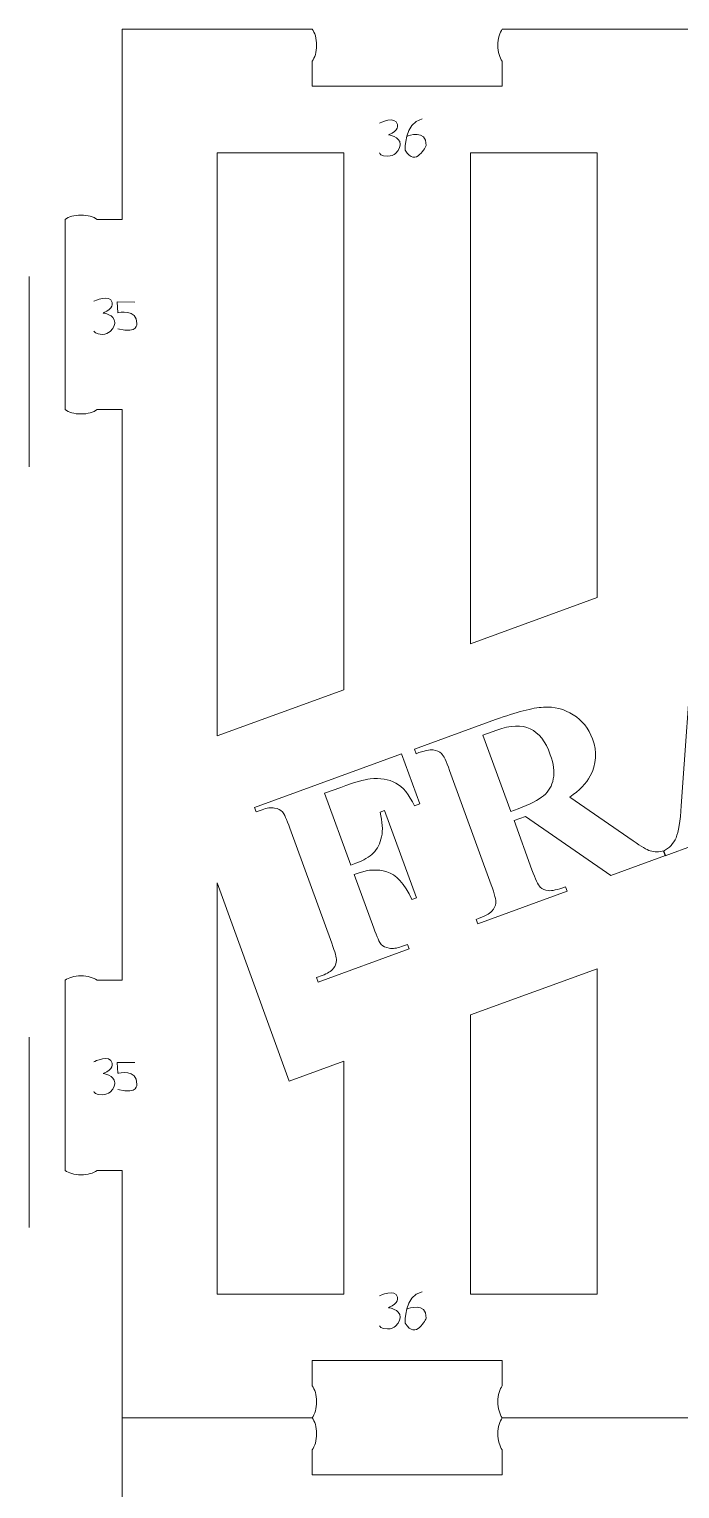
# Model space of a CAD drawing. Header units: centimetres. Extents: x -25 to 25, y -32.5 to 32.5.
# Drawn here: x 6.64 to 10.06, y 12.59 to 20.27 of the extents above; entities that cross this region are included whole.
import ezdxf

# ---------------------------------------------------------------- set-up
doc = ezdxf.new("R2010")
doc.units = ezdxf.units.CM
doc.header["$MEASUREMENT"] = 0
doc.layers.add('Capa 1', color=7, linetype='Continuous')

msp = doc.modelspace()

# ---------------------------------------------------------------- linework, layer by layer
at = {"layer": 'Capa 1', "color": 250, "lineweight": 20}
for points, knots in [([(6.99238, 19.26753), (6.99238, 19.26753), (7.12394, 19.26759), (7.12394, 19.26759), (7.12394, 19.26759), (7.12394, 19.26759), (7.12394, 20.26759), (7.12394, 20.26759), (7.12394, 20.26759), (7.12394, 20.26759), (8.12394, 20.26759), (8.12394, 20.26759)], [0, 0, 0, 0, 0.25, 0.25, 0.25, 0.25, 0.5, 0.5, 0.5, 0.5, 1, 1, 1, 1]), ([(8.12389, 20.09915), (8.13775, 20.11692), (8.14693, 20.148), (8.14694, 20.18336), (8.14694, 20.18336), (8.14695, 20.21872), (8.13779, 20.2498), (8.12394, 20.26759)], [0, 0, 0, 0, 0.3333333, 0.3333333, 0.3333333, 0.3333333, 1, 1, 1, 1]), ([(9.12389, 20.09915), (9.11004, 20.11693), (9.10088, 20.14802), (9.10089, 20.18338), (9.10089, 20.18338), (9.1009, 20.21873), (9.11009, 20.24982), (9.12395, 20.26759)], [0, 0, 0, 0, 0.3333333, 0.3333333, 0.3333333, 0.3333333, 1, 1, 1, 1]), ([(8.12389, 20.09915), (8.12389, 20.09915), (8.12394, 19.96759), (8.12394, 19.96759), (8.12394, 19.96759), (8.12394, 19.96759), (9.12394, 19.96759), (9.12394, 19.96759), (9.12394, 19.96759), (9.12394, 19.96759), (9.12389, 20.09915), (9.12389, 20.09915)], [0, 0, 0, 0, 0.25, 0.25, 0.25, 0.25, 0.5, 0.5, 0.5, 0.5, 1, 1, 1, 1]), ([(6.82394, 19.26759), (6.84172, 19.28144), (6.87281, 19.2906), (6.90817, 19.29059), (6.90817, 19.29059), (6.94352, 19.29058), (6.97461, 19.28139), (6.99238, 19.26753)], [0, 0, 0, 0, 0.3333333, 0.3333333, 0.3333333, 0.3333333, 1, 1, 1, 1]), ([(6.82394, 18.26759), (6.84171, 18.25373), (6.87279, 18.24455), (6.90815, 18.24454), (6.90815, 18.24454), (6.94351, 18.24453), (6.97459, 18.25369), (6.99238, 18.26754)], [0, 0, 0, 0, 0.3333333, 0.3333333, 0.3333333, 0.3333333, 1, 1, 1, 1]), ([(6.99238, 15.26753), (6.99238, 15.26753), (7.12394, 15.26759), (7.12394, 15.26759), (7.12394, 15.26759), (7.12394, 15.26759), (7.12394, 18.26759), (7.12394, 18.26759), (7.12394, 18.26759), (7.12394, 18.26759), (6.99238, 18.26754), (6.99238, 18.26754)], [0, 0, 0, 0, 0.25, 0.25, 0.25, 0.25, 0.5, 0.5, 0.5, 0.5, 1, 1, 1, 1]), ([(6.82394, 15.26759), (6.84172, 15.28144), (6.87281, 15.2906), (6.90817, 15.29059), (6.90817, 15.29059), (6.94352, 15.29058), (6.97461, 15.28139), (6.99238, 15.26753)], [0, 0, 0, 0, 0.3333333, 0.3333333, 0.3333333, 0.3333333, 1, 1, 1, 1]), ([(6.82394, 14.26759), (6.84171, 14.25373), (6.87279, 14.24455), (6.90815, 14.24454), (6.90815, 14.24454), (6.94351, 14.24453), (6.97459, 14.25369), (6.99238, 14.26754)], [0, 0, 0, 0, 0.3333333, 0.3333333, 0.3333333, 0.3333333, 1, 1, 1, 1]), ([(7.12394, 12.96759), (7.12394, 12.96759), (7.12394, 13.26759), (7.12394, 13.26759), (7.12394, 13.26759), (7.12394, 13.26759), (7.12394, 14.26759), (7.12394, 14.26759), (7.12394, 14.26759), (7.12394, 14.26759), (6.99238, 14.26754), (6.99238, 14.26754)], [0, 0, 0, 0, 0.25, 0.25, 0.25, 0.25, 0.5, 0.5, 0.5, 0.5, 1, 1, 1, 1]), ([(9.124, 13.13603), (9.124, 13.13603), (9.12394, 13.26759), (9.12394, 13.26759), (9.12394, 13.26759), (9.12394, 13.26759), (8.12394, 13.26759), (8.12394, 13.26759), (8.12394, 13.26759), (8.12394, 13.26759), (8.12399, 13.13603), (8.12399, 13.13603)], [0, 0, 0, 0, 0.25, 0.25, 0.25, 0.25, 0.5, 0.5, 0.5, 0.5, 1, 1, 1, 1]), ([(8.12394, 12.96759), (8.1378, 12.98536), (8.14698, 13.01644), (8.14699, 13.0518), (8.14699, 13.0518), (8.147, 13.08716), (8.13784, 13.11824), (8.12399, 13.13603)], [0, 0, 0, 0, 0.3333333, 0.3333333, 0.3333333, 0.3333333, 1, 1, 1, 1]), ([(9.12394, 12.96759), (9.11009, 12.98537), (9.10093, 13.01646), (9.10094, 13.05182), (9.10094, 13.05182), (9.10095, 13.08717), (9.11014, 13.11826), (9.124, 13.13603)], [0, 0, 0, 0, 0.3333333, 0.3333333, 0.3333333, 0.3333333, 1, 1, 1, 1]), ([(6.99238, 11.96753), (6.99238, 11.96753), (7.12394, 11.96759), (7.12394, 11.96759), (7.12394, 11.96759), (7.12394, 11.96759), (7.12394, 12.96759), (7.12394, 12.96759), (7.12394, 12.96759), (7.12394, 12.96759), (8.12394, 12.96759), (8.12394, 12.96759)], [0, 0, 0, 0, 0.25, 0.25, 0.25, 0.25, 0.5, 0.5, 0.5, 0.5, 1, 1, 1, 1]), ([(8.12389, 12.79915), (8.13775, 12.81692), (8.14693, 12.848), (8.14694, 12.88336), (8.14694, 12.88336), (8.14695, 12.91872), (8.13779, 12.9498), (8.12394, 12.96759)], [0, 0, 0, 0, 0.3333333, 0.3333333, 0.3333333, 0.3333333, 1, 1, 1, 1]), ([(9.12389, 12.79915), (9.11004, 12.81693), (9.10088, 12.84802), (9.10089, 12.88338), (9.10089, 12.88338), (9.1009, 12.91873), (9.11009, 12.94982), (9.12395, 12.96759)], [0, 0, 0, 0, 0.3333333, 0.3333333, 0.3333333, 0.3333333, 1, 1, 1, 1]), ([(8.12389, 12.79915), (8.12389, 12.79915), (8.12394, 12.66759), (8.12394, 12.66759), (8.12394, 12.66759), (8.12394, 12.66759), (9.12394, 12.66759), (9.12394, 12.66759), (9.12394, 12.66759), (9.12394, 12.66759), (9.12389, 12.79915), (9.12389, 12.79915)], [0, 0, 0, 0, 0.25, 0.25, 0.25, 0.25, 0.5, 0.5, 0.5, 0.5, 1, 1, 1, 1])]:
    msp.add_open_spline(points, degree=3, knots=knots, dxfattribs=at)
for points in [[(9.12394, 20.26759), (9.12394, 20.26759), (12.12394, 20.26759), (12.12394, 20.26759)], [(6.82394, 18.26759), (6.82394, 18.26759), (6.82394, 19.26759), (6.82394, 19.26759)], [(6.63541, 18.96759), (6.63541, 18.96759), (6.63541, 17.96759), (6.63541, 17.96759)], [(6.82394, 14.26759), (6.82394, 14.26759), (6.82394, 15.26759), (6.82394, 15.26759)], [(6.63541, 14.96759), (6.63541, 14.96759), (6.63541, 13.96759), (6.63541, 13.96759)], [(9.12394, 12.96759), (9.12394, 12.96759), (12.12394, 12.96759), (12.12394, 12.96759)]]:
    msp.add_open_spline(points, degree=3, dxfattribs=at)
at = {"layer": 'Capa 1', "color": 22, "lineweight": 5}
for points, knots in [([(8.47742, 19.61675), (8.47742, 19.61675), (8.48465, 19.59827), (8.5207, 19.59947), (8.5207, 19.59947), (8.53941, 19.60009), (8.55281, 19.60678), (8.56253, 19.61443), (8.56253, 19.61443), (8.58623, 19.63313), (8.58745, 19.66217), (8.58745, 19.66217), (8.58745, 19.66217), (8.58623, 19.70388), (8.52501, 19.71192), (8.52501, 19.71192), (8.52501, 19.71192), (8.58497, 19.73421), (8.5726, 19.76634), (8.5726, 19.76634), (8.5726, 19.76634), (8.56396, 19.81577), (8.47742, 19.77378), (8.47742, 19.77378)], [0, 0, 0, 0, 0.1428571, 0.1428571, 0.1428571, 0.1428571, 0.2857143, 0.2857143, 0.2857143, 0.2857143, 0.4285714, 0.4285714, 0.4285714, 0.4285714, 0.5714286, 0.5714286, 0.5714286, 0.5714286, 0.7142857, 0.7142857, 0.7142857, 0.7142857, 1, 1, 1, 1]), ([(8.62468, 19.70503), (8.62468, 19.70503), (8.72852, 19.74558), (8.72357, 19.65692), (8.72357, 19.65692), (8.72357, 19.65692), (8.66838, 19.53515), (8.61312, 19.63084), (8.61312, 19.63084), (8.61312, 19.63084), (8.60818, 19.77591), (8.70209, 19.79567)], [0, 0, 0, 0, 0.25, 0.25, 0.25, 0.25, 0.5, 0.5, 0.5, 0.5, 1, 1, 1, 1]), ([(6.97628, 18.68055), (6.97628, 18.68055), (6.98351, 18.66207), (7.01956, 18.66327), (7.01956, 18.66327), (7.03827, 18.66389), (7.05167, 18.67058), (7.06139, 18.67823), (7.06139, 18.67823), (7.08509, 18.69693), (7.08631, 18.72597), (7.08631, 18.72597), (7.08631, 18.72597), (7.08509, 18.76768), (7.02387, 18.77572), (7.02387, 18.77572), (7.02387, 18.77572), (7.08383, 18.79801), (7.07146, 18.83014), (7.07146, 18.83014), (7.07146, 18.83014), (7.06282, 18.87957), (6.97628, 18.83758), (6.97628, 18.83758)], [0, 0, 0, 0, 0.1428571, 0.1428571, 0.1428571, 0.1428571, 0.2857143, 0.2857143, 0.2857143, 0.2857143, 0.4285714, 0.4285714, 0.4285714, 0.4285714, 0.5714286, 0.5714286, 0.5714286, 0.5714286, 0.7142857, 0.7142857, 0.7142857, 0.7142857, 1, 1, 1, 1]), ([(7.19032, 18.83292), (7.19032, 18.83292), (7.09885, 18.83347), (7.09885, 18.83347), (7.09885, 18.83347), (7.09885, 18.83347), (7.10214, 18.77709), (7.10214, 18.77709)], [0, 0, 0, 0, 0.3333333, 0.3333333, 0.3333333, 0.3333333, 1, 1, 1, 1]), ([(7.10214, 18.77709), (7.10214, 18.77709), (7.20723, 18.80115), (7.20105, 18.71992), (7.20105, 18.71992), (7.20105, 18.71992), (7.21216, 18.66423), (7.10214, 18.69144)], [0, 0, 0, 0, 0.3333333, 0.3333333, 0.3333333, 0.3333333, 1, 1, 1, 1]), ([(6.97628, 14.68199), (6.97628, 14.68199), (6.98351, 14.66351), (7.01956, 14.66471), (7.01956, 14.66471), (7.03827, 14.66533), (7.05167, 14.67202), (7.06139, 14.67967), (7.06139, 14.67967), (7.08509, 14.69837), (7.08631, 14.72741), (7.08631, 14.72741), (7.08631, 14.72741), (7.08509, 14.76912), (7.02387, 14.77716), (7.02387, 14.77716), (7.02387, 14.77716), (7.08383, 14.79945), (7.07146, 14.83158), (7.07146, 14.83158), (7.07146, 14.83158), (7.06282, 14.88101), (6.97628, 14.83902), (6.97628, 14.83902)], [0, 0, 0, 0, 0.1428571, 0.1428571, 0.1428571, 0.1428571, 0.2857143, 0.2857143, 0.2857143, 0.2857143, 0.4285714, 0.4285714, 0.4285714, 0.4285714, 0.5714286, 0.5714286, 0.5714286, 0.5714286, 0.7142857, 0.7142857, 0.7142857, 0.7142857, 1, 1, 1, 1]), ([(7.19032, 14.83436), (7.19032, 14.83436), (7.09885, 14.83491), (7.09885, 14.83491), (7.09885, 14.83491), (7.09885, 14.83491), (7.10214, 14.77853), (7.10214, 14.77853)], [0, 0, 0, 0, 0.3333333, 0.3333333, 0.3333333, 0.3333333, 1, 1, 1, 1]), ([(7.10214, 14.77853), (7.10214, 14.77853), (7.20723, 14.80259), (7.20105, 14.72136), (7.20105, 14.72136), (7.20105, 14.72136), (7.21216, 14.66567), (7.10214, 14.69288)], [0, 0, 0, 0, 0.3333333, 0.3333333, 0.3333333, 0.3333333, 1, 1, 1, 1]), ([(8.47742, 13.45133), (8.47742, 13.45133), (8.48465, 13.43285), (8.5207, 13.43405), (8.5207, 13.43405), (8.53941, 13.43467), (8.55281, 13.44136), (8.56253, 13.44901), (8.56253, 13.44901), (8.58623, 13.46771), (8.58745, 13.49675), (8.58745, 13.49675), (8.58745, 13.49675), (8.58623, 13.53846), (8.52501, 13.5465), (8.52501, 13.5465), (8.52501, 13.5465), (8.58497, 13.56879), (8.5726, 13.60092), (8.5726, 13.60092), (8.5726, 13.60092), (8.56396, 13.65035), (8.47742, 13.60836), (8.47742, 13.60836)], [0, 0, 0, 0, 0.1428571, 0.1428571, 0.1428571, 0.1428571, 0.2857143, 0.2857143, 0.2857143, 0.2857143, 0.4285714, 0.4285714, 0.4285714, 0.4285714, 0.5714286, 0.5714286, 0.5714286, 0.5714286, 0.7142857, 0.7142857, 0.7142857, 0.7142857, 1, 1, 1, 1]), ([(8.62468, 13.53961), (8.62468, 13.53961), (8.72852, 13.58016), (8.72357, 13.4915), (8.72357, 13.4915), (8.72357, 13.4915), (8.66838, 13.36973), (8.61312, 13.46542), (8.61312, 13.46542), (8.61312, 13.46542), (8.60818, 13.61049), (8.70209, 13.63025)], [0, 0, 0, 0, 0.25, 0.25, 0.25, 0.25, 0.5, 0.5, 0.5, 0.5, 1, 1, 1, 1])]:
    msp.add_open_spline(points, degree=3, knots=knots, dxfattribs=at)
at = {"layer": 'Capa 1', "color": 240, "lineweight": 20}
for points, knots in [([(7.62394, 16.55177), (7.62394, 16.55177), (7.62394, 19.61759), (7.62394, 19.61759), (7.62394, 19.61759), (7.62394, 19.61759), (8.29061, 19.61759), (8.29061, 19.61759), (8.29061, 19.61759), (8.29061, 19.61759), (8.29061, 16.79441), (8.29061, 16.79441), (8.29061, 16.79441), (8.29061, 16.79441), (7.62394, 16.55177), (7.62394, 16.55177)], [0, 0, 0, 0, 0.2, 0.2, 0.2, 0.2, 0.4, 0.4, 0.4, 0.4, 0.6, 0.6, 0.6, 0.6, 1, 1, 1, 1]), ([(8.95727, 17.03706), (8.95727, 17.03706), (8.95727, 19.61759), (8.95727, 19.61759), (8.95727, 19.61759), (8.95727, 19.61759), (9.62394, 19.61759), (9.62394, 19.61759), (9.62394, 19.61759), (9.62394, 19.61759), (9.62394, 17.27971), (9.62394, 17.27971), (9.62394, 17.27971), (9.62394, 17.27971), (8.95727, 17.03706), (8.95727, 17.03706)], [0, 0, 0, 0, 0.2, 0.2, 0.2, 0.2, 0.4, 0.4, 0.4, 0.4, 0.6, 0.6, 0.6, 0.6, 1, 1, 1, 1]), ([(8.29061, 13.61759), (8.29061, 13.61759), (7.62394, 13.61759), (7.62394, 13.61759), (7.62394, 13.61759), (7.62394, 13.61759), (7.62394, 15.77969), (7.62394, 15.77969), (7.62394, 15.77969), (7.62394, 15.77969), (8.00322, 14.73763), (8.00322, 14.73763), (8.00322, 14.73763), (8.00322, 14.73763), (8.29061, 14.84223), (8.29061, 14.84223), (8.29061, 14.84223), (8.29061, 14.84223), (8.29061, 13.61759), (8.29061, 13.61759)], [0, 0, 0, 0, 0.1666667, 0.1666667, 0.1666667, 0.1666667, 0.3333333, 0.3333333, 0.3333333, 0.3333333, 0.5, 0.5, 0.5, 0.5, 0.6666667, 0.6666667, 0.6666667, 0.6666667, 1, 1, 1, 1]), ([(9.62394, 13.61759), (9.62394, 13.61759), (8.95727, 13.61759), (8.95727, 13.61759), (8.95727, 13.61759), (8.95727, 13.61759), (8.95727, 15.08488), (8.95727, 15.08488), (8.95727, 15.08488), (8.95727, 15.08488), (9.62394, 15.32752), (9.62394, 15.32752), (9.62394, 15.32752), (9.62394, 15.32752), (9.62394, 13.61759), (9.62394, 13.61759)], [0, 0, 0, 0, 0.2, 0.2, 0.2, 0.2, 0.4, 0.4, 0.4, 0.4, 0.6, 0.6, 0.6, 0.6, 1, 1, 1, 1])]:
    msp.add_open_spline(points, degree=3, knots=knots, dxfattribs=at)
at = {"layer": 'Capa 1', "color": 240, "lineweight": 9}
for points, knots in [([(10.44915, 16.38947), (10.44915, 16.38947), (10.1281, 16.27261), (10.1281, 16.27261), (10.1281, 16.27261), (10.1281, 16.27261), (10.12077, 16.16853), (10.12077, 16.16853), (10.12077, 16.16853), (10.11899, 16.1339), (10.12183, 16.10671), (10.12897, 16.0871), (10.12897, 16.0871), (10.13847, 16.06101), (10.15582, 16.04563), (10.1809, 16.04065), (10.1809, 16.04065), (10.19574, 16.03795), (10.22776, 16.04332), (10.27688, 16.05702), (10.27688, 16.05702), (10.27688, 16.05702), (10.28545, 16.03348), (10.28545, 16.03348), (10.28545, 16.03348), (10.28545, 16.03348), (9.98055, 15.92251), (9.98055, 15.92251), (9.98055, 15.92251), (9.98055, 15.92251), (9.97199, 15.94605), (9.97199, 15.94605), (9.97199, 15.94605), (10.00291, 15.96306), (10.02511, 15.98681), (10.03797, 16.01685), (10.03797, 16.01685), (10.05096, 16.0472), (10.06031, 16.10339), (10.06554, 16.18528), (10.06554, 16.18528), (10.06554, 16.18528), (10.12706, 17.03599), (10.12706, 17.03599), (10.12706, 17.03599), (10.12706, 17.03599), (10.13999, 17.04069), (10.13999, 17.04069), (10.13999, 17.04069), (10.13999, 17.04069), (10.74433, 16.40934), (10.74433, 16.40934), (10.74433, 16.40934), (10.80216, 16.34884), (10.84456, 16.31278), (10.87168, 16.30148), (10.87168, 16.30148), (10.89234, 16.2928), (10.91676, 16.29253), (10.94575, 16.30047), (10.94575, 16.30047), (10.94575, 16.30047), (10.95432, 16.27693), (10.95432, 16.27693), (10.95432, 16.27693), (10.95432, 16.27693), (10.51072, 16.11547), (10.51072, 16.11547), (10.51072, 16.11547), (10.51072, 16.11547), (10.50215, 16.13901), (10.50215, 16.13901), (10.50215, 16.13901), (10.50215, 16.13901), (10.52038, 16.14565), (10.52038, 16.14565), (10.52038, 16.14565), (10.55592, 16.15858), (10.57924, 16.17282), (10.58984, 16.18818), (10.58984, 16.18818), (10.59717, 16.19895), (10.59814, 16.21133), (10.59319, 16.22495), (10.59319, 16.22495), (10.59017, 16.23326), (10.58591, 16.24138), (10.57995, 16.24914), (10.57995, 16.24914), (10.5776, 16.25273), (10.5646, 16.2676), (10.5409, 16.29321), (10.5409, 16.29321), (10.5409, 16.29321), (10.44915, 16.38947), (10.44915, 16.38947)], [0, 0, 0, 0, 0.04, 0.04, 0.04, 0.04, 0.08, 0.08, 0.08, 0.08, 0.12, 0.12, 0.12, 0.12, 0.16, 0.16, 0.16, 0.16, 0.2, 0.2, 0.2, 0.2, 0.24, 0.24, 0.24, 0.24, 0.28, 0.28, 0.28, 0.28, 0.32, 0.32, 0.32, 0.32, 0.36, 0.36, 0.36, 0.36, 0.4, 0.4, 0.4, 0.4, 0.44, 0.44, 0.44, 0.44, 0.48, 0.48, 0.48, 0.48, 0.52, 0.52, 0.52, 0.52, 0.56, 0.56, 0.56, 0.56, 0.6, 0.6, 0.6, 0.6, 0.64, 0.64, 0.64, 0.64, 0.68, 0.68, 0.68, 0.68, 0.72, 0.72, 0.72, 0.72, 0.76, 0.76, 0.76, 0.76, 0.8, 0.8, 0.8, 0.8, 0.84, 0.84, 0.84, 0.84, 0.88, 0.88, 0.88, 0.88, 0.92, 0.92, 0.92, 0.92, 1, 1, 1, 1]), ([(9.18577, 16.10685), (9.18577, 16.10685), (9.28003, 15.84789), (9.28003, 15.84789), (9.28003, 15.84789), (9.29801, 15.79849), (9.31244, 15.7682), (9.32329, 15.75777), (9.32329, 15.75777), (9.33399, 15.74704), (9.34854, 15.74083), (9.36654, 15.73875), (9.36654, 15.73875), (9.38478, 15.73677), (9.41482, 15.74326), (9.45683, 15.75854), (9.45683, 15.75854), (9.45683, 15.75854), (9.4654, 15.73501), (9.4654, 15.73501), (9.4654, 15.73501), (9.4654, 15.73501), (8.99594, 15.56414), (8.99594, 15.56414), (8.99594, 15.56414), (8.99594, 15.56414), (8.98738, 15.58768), (8.98738, 15.58768), (8.98738, 15.58768), (9.02984, 15.60313), (9.05727, 15.61757), (9.06941, 15.63087), (9.06941, 15.63087), (9.08179, 15.64426), (9.08863, 15.65851), (9.09009, 15.67316), (9.09009, 15.67316), (9.0917, 15.68813), (9.08336, 15.72037), (9.06538, 15.76977), (9.06538, 15.76977), (9.06538, 15.76977), (8.84714, 16.3694), (8.84714, 16.3694), (8.84714, 16.3694), (8.82907, 16.41902), (8.81474, 16.44908), (8.80389, 16.45951), (8.80389, 16.45951), (8.79318, 16.47025), (8.77864, 16.47646), (8.76063, 16.47853), (8.76063, 16.47853), (8.74239, 16.48051), (8.71234, 16.47402), (8.67034, 16.45874), (8.67034, 16.45874), (8.67034, 16.45874), (8.66177, 16.48228), (8.66177, 16.48228), (8.66177, 16.48228), (8.66177, 16.48228), (9.0883, 16.63752), (9.0883, 16.63752), (9.0883, 16.63752), (9.19931, 16.67792), (9.28309, 16.6998), (9.3402, 16.70307), (9.3402, 16.70307), (9.39721, 16.70657), (9.44955, 16.69347), (9.49721, 16.66377), (9.49721, 16.66377), (9.54479, 16.63429), (9.57859, 16.59171), (9.59884, 16.53609), (9.59884, 16.53609), (9.62345, 16.46846), (9.6194, 16.40347), (9.58683, 16.34143), (9.58683, 16.34143), (9.56592, 16.30194), (9.52994, 16.26506), (9.47889, 16.23079), (9.47889, 16.23079), (9.47889, 16.23079), (9.812, 15.99995), (9.812, 15.99995), (9.812, 15.99995), (9.85562, 15.97061), (9.88547, 15.95324), (9.90132, 15.94777), (9.90132, 15.94777), (9.92482, 15.94065), (9.94928, 15.94092), (9.97425, 15.94845), (9.97425, 15.94845), (9.97425, 15.94845), (9.98333, 15.92352), (9.98333, 15.92352), (9.98333, 15.92352), (9.98333, 15.92352), (9.69436, 15.81834), (9.69436, 15.81834), (9.69436, 15.81834), (9.69436, 15.81834), (9.24602, 16.12878), (9.24602, 16.12878), (9.24602, 16.12878), (9.24602, 16.12878), (9.18577, 16.10685), (9.18577, 16.10685)], [0, 0, 0, 0, 0.0344828, 0.0344828, 0.0344828, 0.0344828, 0.0689655, 0.0689655, 0.0689655, 0.0689655, 0.1034483, 0.1034483, 0.1034483, 0.1034483, 0.137931, 0.137931, 0.137931, 0.137931, 0.1724138, 0.1724138, 0.1724138, 0.1724138, 0.2068966, 0.2068966, 0.2068966, 0.2068966, 0.2413793, 0.2413793, 0.2413793, 0.2413793, 0.2758621, 0.2758621, 0.2758621, 0.2758621, 0.3103448, 0.3103448, 0.3103448, 0.3103448, 0.3448276, 0.3448276, 0.3448276, 0.3448276, 0.3793103, 0.3793103, 0.3793103, 0.3793103, 0.4137931, 0.4137931, 0.4137931, 0.4137931, 0.4482759, 0.4482759, 0.4482759, 0.4482759, 0.4827586, 0.4827586, 0.4827586, 0.4827586, 0.5172414, 0.5172414, 0.5172414, 0.5172414, 0.5517241, 0.5517241, 0.5517241, 0.5517241, 0.5862069, 0.5862069, 0.5862069, 0.5862069, 0.6206897, 0.6206897, 0.6206897, 0.6206897, 0.6551724, 0.6551724, 0.6551724, 0.6551724, 0.6896552, 0.6896552, 0.6896552, 0.6896552, 0.7241379, 0.7241379, 0.7241379, 0.7241379, 0.7586207, 0.7586207, 0.7586207, 0.7586207, 0.7931034, 0.7931034, 0.7931034, 0.7931034, 0.8275862, 0.8275862, 0.8275862, 0.8275862, 0.862069, 0.862069, 0.862069, 0.862069, 0.8965517, 0.8965517, 0.8965517, 0.8965517, 0.9310345, 0.9310345, 0.9310345, 0.9310345, 1, 1, 1, 1]), ([(9.02247, 16.55554), (9.02247, 16.55554), (9.16813, 16.15532), (9.16813, 16.15532), (9.16813, 16.15532), (9.16813, 16.15532), (9.20668, 16.16935), (9.20668, 16.16935), (9.20668, 16.16935), (9.26946, 16.1922), (9.31445, 16.21511), (9.34148, 16.23775), (9.34148, 16.23775), (9.36844, 16.26064), (9.38535, 16.29032), (9.39229, 16.32655), (9.39229, 16.32655), (9.39922, 16.3628), (9.39402, 16.40508), (9.37655, 16.45309), (9.37655, 16.45309), (9.35118, 16.52279), (9.31606, 16.56829), (9.27119, 16.5896), (9.27119, 16.5896), (9.22632, 16.61091), (9.16765, 16.60838), (9.09494, 16.58192), (9.09494, 16.58192), (9.09494, 16.58192), (9.02247, 16.55554), (9.02247, 16.55554)], [0, 0, 0, 0, 0.1111111, 0.1111111, 0.1111111, 0.1111111, 0.2222222, 0.2222222, 0.2222222, 0.2222222, 0.3333333, 0.3333333, 0.3333333, 0.3333333, 0.4444444, 0.4444444, 0.4444444, 0.4444444, 0.5555556, 0.5555556, 0.5555556, 0.5555556, 0.6666667, 0.6666667, 0.6666667, 0.6666667, 0.7777778, 0.7777778, 0.7777778, 0.7777778, 1, 1, 1, 1]), ([(8.18954, 16.2508), (8.18954, 16.2508), (8.32714, 15.87275), (8.32714, 15.87275), (8.32714, 15.87275), (8.32714, 15.87275), (8.35345, 15.88232), (8.35345, 15.88232), (8.35345, 15.88232), (8.39408, 15.89711), (8.42489, 15.91512), (8.44629, 15.93677), (8.44629, 15.93677), (8.46746, 15.95832), (8.48168, 15.98676), (8.48903, 16.02185), (8.48903, 16.02185), (8.4963, 16.05716), (8.49388, 16.10046), (8.48129, 16.15155), (8.48129, 16.15155), (8.48129, 16.15155), (8.50483, 16.16012), (8.50483, 16.16012), (8.50483, 16.16012), (8.50483, 16.16012), (8.67217, 15.70036), (8.67217, 15.70036), (8.67217, 15.70036), (8.67217, 15.70036), (8.64863, 15.69179), (8.64863, 15.69179), (8.64863, 15.69179), (8.6085, 15.77546), (8.56437, 15.82422), (8.5162, 15.83806), (8.5162, 15.83806), (8.46803, 15.85189), (8.41983, 15.85003), (8.3716, 15.83247), (8.3716, 15.83247), (8.3716, 15.83247), (8.34528, 15.8229), (8.34528, 15.8229), (8.34528, 15.8229), (8.34528, 15.8229), (8.4476, 15.54178), (8.4476, 15.54178), (8.4476, 15.54178), (8.46482, 15.49446), (8.47811, 15.46584), (8.48747, 15.45592), (8.48747, 15.45592), (8.49707, 15.44607), (8.51077, 15.4393), (8.52897, 15.436), (8.52897, 15.436), (8.54724, 15.43245), (8.56916, 15.43546), (8.59455, 15.4447), (8.59455, 15.4447), (8.59455, 15.4447), (8.62478, 15.4557), (8.62478, 15.4557), (8.62478, 15.4557), (8.62478, 15.4557), (8.63335, 15.43216), (8.63335, 15.43216), (8.63335, 15.43216), (8.63335, 15.43216), (8.15559, 15.25827), (8.15559, 15.25827), (8.15559, 15.25827), (8.15559, 15.25827), (8.14702, 15.28181), (8.14702, 15.28181), (8.14702, 15.28181), (8.14702, 15.28181), (8.17725, 15.29282), (8.17725, 15.29282), (8.17725, 15.29282), (8.2038, 15.30248), (8.22349, 15.31514), (8.2362, 15.33048), (8.2362, 15.33048), (8.24562, 15.34123), (8.25068, 15.35535), (8.25128, 15.37309), (8.25128, 15.37309), (8.25218, 15.3857), (8.2443, 15.41524), (8.22741, 15.46163), (8.22741, 15.46163), (8.22741, 15.46163), (8.00715, 16.0668), (8.00715, 16.0668), (8.00715, 16.0668), (7.98993, 16.11412), (7.97664, 16.14274), (7.96751, 16.15274), (7.96751, 16.15274), (7.95815, 16.16267), (7.94444, 16.16944), (7.92625, 16.17274), (7.92625, 16.17274), (7.90796, 16.17629), (7.88606, 16.17328), (7.86021, 16.16387), (7.86021, 16.16387), (7.86021, 16.16387), (7.82998, 16.15287), (7.82998, 16.15287), (7.82998, 16.15287), (7.82998, 16.15287), (7.82141, 16.17641), (7.82141, 16.17641), (7.82141, 16.17641), (7.82141, 16.17641), (8.59414, 16.45766), (8.59414, 16.45766), (8.59414, 16.45766), (8.59414, 16.45766), (8.68991, 16.19455), (8.68991, 16.19455), (8.68991, 16.19455), (8.68991, 16.19455), (8.66221, 16.18447), (8.66221, 16.18447), (8.66221, 16.18447), (8.63346, 16.24406), (8.60067, 16.28387), (8.56376, 16.30415), (8.56376, 16.30415), (8.52707, 16.32452), (8.4818, 16.33183), (8.42819, 16.32617), (8.42819, 16.32617), (8.39852, 16.32295), (8.34717, 16.30818), (8.27401, 16.28155), (8.27401, 16.28155), (8.27401, 16.28155), (8.18954, 16.2508), (8.18954, 16.2508)], [0, 0, 0, 0, 0.027027, 0.027027, 0.027027, 0.027027, 0.0540541, 0.0540541, 0.0540541, 0.0540541, 0.0810811, 0.0810811, 0.0810811, 0.0810811, 0.1081081, 0.1081081, 0.1081081, 0.1081081, 0.1351351, 0.1351351, 0.1351351, 0.1351351, 0.1621622, 0.1621622, 0.1621622, 0.1621622, 0.1891892, 0.1891892, 0.1891892, 0.1891892, 0.2162162, 0.2162162, 0.2162162, 0.2162162, 0.2432432, 0.2432432, 0.2432432, 0.2432432, 0.2702703, 0.2702703, 0.2702703, 0.2702703, 0.2972973, 0.2972973, 0.2972973, 0.2972973, 0.3243243, 0.3243243, 0.3243243, 0.3243243, 0.3513514, 0.3513514, 0.3513514, 0.3513514, 0.3783784, 0.3783784, 0.3783784, 0.3783784, 0.4054054, 0.4054054, 0.4054054, 0.4054054, 0.4324324, 0.4324324, 0.4324324, 0.4324324, 0.4594595, 0.4594595, 0.4594595, 0.4594595, 0.4864865, 0.4864865, 0.4864865, 0.4864865, 0.5135135, 0.5135135, 0.5135135, 0.5135135, 0.5405405, 0.5405405, 0.5405405, 0.5405405, 0.5675676, 0.5675676, 0.5675676, 0.5675676, 0.5945946, 0.5945946, 0.5945946, 0.5945946, 0.6216216, 0.6216216, 0.6216216, 0.6216216, 0.6486486, 0.6486486, 0.6486486, 0.6486486, 0.6756757, 0.6756757, 0.6756757, 0.6756757, 0.7027027, 0.7027027, 0.7027027, 0.7027027, 0.7297297, 0.7297297, 0.7297297, 0.7297297, 0.7567568, 0.7567568, 0.7567568, 0.7567568, 0.7837838, 0.7837838, 0.7837838, 0.7837838, 0.8108108, 0.8108108, 0.8108108, 0.8108108, 0.8378378, 0.8378378, 0.8378378, 0.8378378, 0.8648649, 0.8648649, 0.8648649, 0.8648649, 0.8918919, 0.8918919, 0.8918919, 0.8918919, 0.9189189, 0.9189189, 0.9189189, 0.9189189, 0.9459459, 0.9459459, 0.9459459, 0.9459459, 1, 1, 1, 1])]:
    msp.add_open_spline(points, degree=3, knots=knots, dxfattribs=at)

doc.saveas('drawing.dxf')
